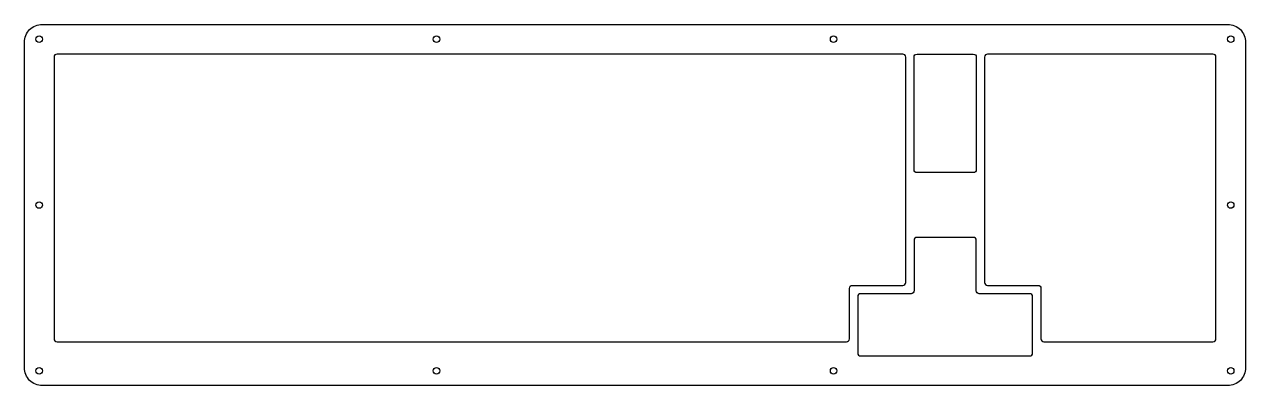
# Model space of a CAD drawing. Header units: millimetres. Extents: x -11 to 402, y -111 to 11.
import ezdxf

# ---------------------------------------------------------------- set-up
doc = ezdxf.new("R2010")
doc.units = ezdxf.units.MM
doc.layers.get('0').update_dxf_attribs({"linetype": 'CONTINUOUS'})

msp = doc.modelspace()

# ---------------------------------------------------------------- linework, layer by layer
for points in [[(-11, 5, -0.414214), (-5, 11), (395.53, 11, -0.414214), (401.52, 5), (401.52, -105.01, -0.414214), (395.53, -111.01), (-5, -111.01, -0.414214), (-11, -105.01)], [(278.98, -77.18), (285.73, -77.18, 0.414214), (286.73, -76.17), (286.73, -0.03, 0.414214), (285.73, 0.97), (0.02, 0.97, 0.414214), (-0.97, -0.03), (-0.97, -95.22, 0.414214), (0.02, -96.22), (266.69, -96.22, 0.41374), (267.69, -95.23), (267.71, -85.74), (267.71, -78.16, -0.414688), (268.71, -77.16)], [(290.54, -39.08, -0.414214), (289.54, -38.08), (289.54, -0.03, -0.414214), (290.54, 0.97), (309.54, 0.97, -0.414214), (310.54, -0.03), (310.54, -38.08, -0.414214), (309.54, -39.08)], [(332.4, -78.17), (332.4, -95.22, 0.414214), (333.4, -96.22), (390.5, -96.22, 0.414214), (391.5, -95.22), (391.5, -0.03, 0.414214), (390.5, 0.97), (314.35, 0.97, 0.414214), (313.35, -0.03), (313.35, -76.17, 0.414214), (314.35, -77.18), (331.4, -77.18, -0.414214)], [(310.54, -78.99), (310.54, -61.94, 0.414214), (309.54, -60.94), (290.54, -60.94, 0.414214), (289.54, -61.94), (289.54, -78.99, -0.414214), (288.54, -79.99), (271.49, -79.99, 0.414214), (270.49, -80.99), (270.49, -99.99, 0.414214), (271.49, -100.99), (328.59, -100.99, 0.414214), (329.59, -99.99), (329.59, -80.99, 0.414214), (328.59, -79.99), (311.54, -79.99, -0.414214)]]:
    msp.add_lwpolyline(points, format="xyb", close=True)
for centre in [(-5.99, 5.99), (128.18, 5.99), (262.35, 5.99), (396.51, 5.99), (-5.99, -50.01), (396.51, -50.01), (-5.99, -106.01), (128.18, -106.01), (262.35, -106.01), (396.51, -106.01)]:
    msp.add_circle(centre, 1.1)

doc.saveas('drawing.dxf')
